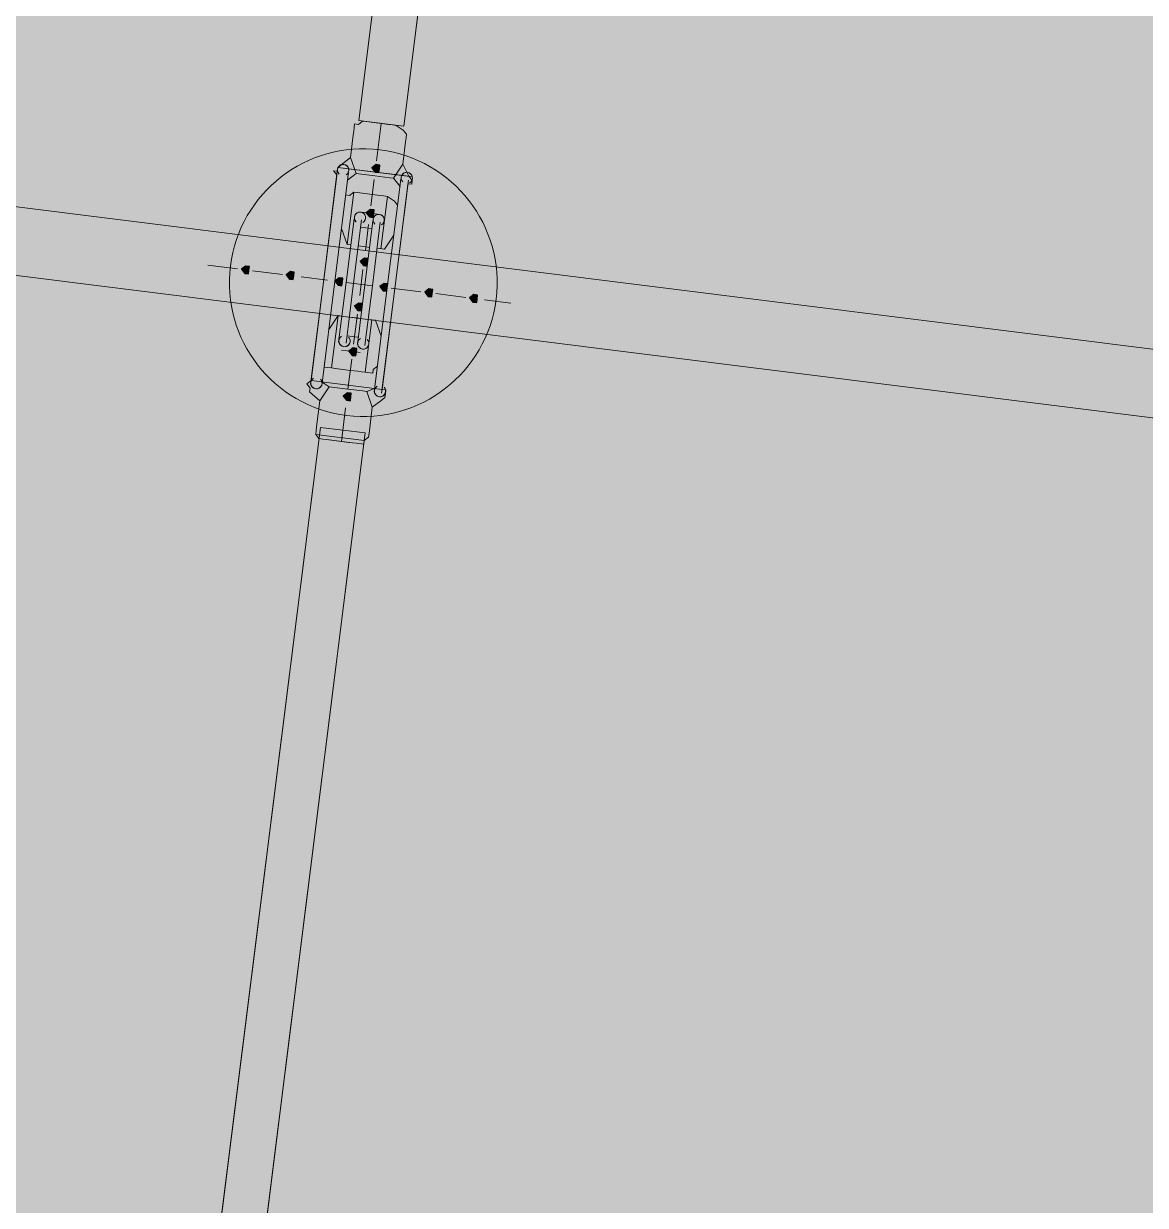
# Model space of a CAD drawing. Header units: metres. Extents: x -4 to 509425, y 7549 to 4732445.
# Drawn here: x 475979.414 to 475981.932, y 4719760.99 to 4719763.644 of the extents above; entities that cross this region are included whole.
import ezdxf

# ---------------------------------------------------------------- set-up
doc = ezdxf.new("R2010")
doc.units = ezdxf.units.M
doc.header["$LTSCALE"] = 0.01
doc.header["$MEASUREMENT"] = 0
doc.layers.get('0').update_dxf_attribs({"lineweight": 0})
doc.layers.add('_SUBESTACIÓN', color=1, linetype='Continuous')
doc.layers.add('SUBESTACION LA VID', color=253, linetype='Continuous')

# ---------------------------------------------------------------- blocks, each defined once
blk = doc.blocks.new('A$Cfff6051d')
at = {"layer": 'SUBESTACION LA VID', "transparency": 33554687}
h = blk.add_hatch(color=256, dxfattribs=at)
h.dxf.hatch_style = 2
h.paths.add_polyline_path([(475980.2128, 4719763.3177), (475980.2138, 4719763.3261), (475980.2054, 4719763.3272), (475980.196, 4719763.3198), (475980.2033, 4719763.3104), (475980.2117, 4719763.3093)])
h = blk.add_hatch(color=256, dxfattribs=at)
h.dxf.hatch_style = 2
h.paths.add_polyline_path([(475980.2001, 4719763.2169), (475980.2012, 4719763.2253), (475980.1928, 4719763.2264), (475980.1833, 4719763.219), (475980.1907, 4719763.2095), (475980.1991, 4719763.2085)])
h = blk.add_hatch(color=256, dxfattribs=at)
h.dxf.hatch_style = 2
h.paths.add_polyline_path([(475979.9197, 4719763.0899), (475979.9208, 4719763.0983), (475979.9124, 4719763.0994), (475979.9029, 4719763.092), (475979.9103, 4719763.0826), (475979.9187, 4719763.0815)])
h = blk.add_hatch(color=256, dxfattribs=at)
h.dxf.hatch_style = 2
h.paths.add_polyline_path([(475980.1864, 4719763.1077), (475980.1875, 4719763.1161), (475980.1791, 4719763.1171), (475980.1696, 4719763.1098), (475980.177, 4719763.1003), (475980.1854, 4719763.0993)])
h = blk.add_hatch(color=256, dxfattribs=at)
h.dxf.hatch_style = 2
h.paths.add_polyline_path([(475980.0205, 4719763.0773), (475980.0216, 4719763.0857), (475980.0132, 4719763.0868), (475980.0037, 4719763.0794), (475980.0111, 4719763.07), (475980.0195, 4719763.0689)])
h = blk.add_hatch(color=256, dxfattribs=at)
h.dxf.hatch_style = 2
h.paths.add_polyline_path([(475980.1297, 4719763.0636), (475980.1308, 4719763.072), (475980.1224, 4719763.0731), (475980.1129, 4719763.0657), (475980.1203, 4719763.0563), (475980.1287, 4719763.0552)])
h = blk.add_hatch(color=256, dxfattribs=at)
h.dxf.hatch_style = 2
h.paths.add_polyline_path([(475980.2305, 4719763.051), (475980.2316, 4719763.0594), (475980.2232, 4719763.0604), (475980.2137, 4719763.0531), (475980.2211, 4719763.0436), (475980.2295, 4719763.0426)])
h = blk.add_hatch(color=256, dxfattribs=at)
h.dxf.hatch_style = 2
h.paths.add_polyline_path([(475980.3313, 4719763.0383), (475980.3324, 4719763.0467), (475980.324, 4719763.0478), (475980.3145, 4719763.0404), (475980.3219, 4719763.031), (475980.3303, 4719763.0299)])
h = blk.add_hatch(color=256, dxfattribs=at)
h.dxf.hatch_style = 2
h.paths.add_polyline_path([(475980.4321, 4719763.0257), (475980.4332, 4719763.0341), (475980.4248, 4719763.0352), (475980.4153, 4719763.0278), (475980.4227, 4719763.0184), (475980.4311, 4719763.0173)])
h = blk.add_hatch(color=256, dxfattribs=at)
h.dxf.hatch_style = 2
h.paths.add_polyline_path([(475980.1738, 4719763.0069), (475980.1749, 4719763.0153), (475980.1665, 4719763.0163), (475980.157, 4719763.009), (475980.1644, 4719762.9995), (475980.1728, 4719762.9985)])
h = blk.add_hatch(color=256, dxfattribs=at)
h.dxf.hatch_style = 2
h.paths.add_polyline_path([(475980.1612, 4719762.9061), (475980.1622, 4719762.9145), (475980.1538, 4719762.9155), (475980.1444, 4719762.9082), (475980.1517, 4719762.8987), (475980.1601, 4719762.8977)])
h = blk.add_hatch(color=256, dxfattribs=at)
h.dxf.hatch_style = 2
h.paths.add_polyline_path([(475980.1485, 4719762.8053), (475980.1496, 4719762.8137), (475980.1412, 4719762.8147), (475980.1317, 4719762.8074), (475980.1391, 4719762.7979), (475980.1475, 4719762.7969)])
at = {"layer": 'SUBESTACION LA VID', "lineweight": 15}
for p, q in [((475980.9038, 4719769.3061), (475980.1666, 4719763.4259)), ((475981.0046, 4719769.2935), (475980.2674, 4719763.4132)), ((476072.2069, 4719751.5967), (475976.9555, 4719763.5384)), ((475980.217, 4719763.4196), (475980.2065, 4719763.3356)), ((476072.1879, 4719751.4455), (475976.9365, 4719763.3871)), ((475980.0877, 4719763.0689), (475980.1183, 4719763.3125)), ((475980.1435, 4719763.3093), (475980.1129, 4719763.0657)), ((475980.1414, 4719763.2925), (475980.1603, 4719763.3072)), ((475980.1603, 4719763.3072), (475980.2023, 4719763.302)), ((475980.2012, 4719763.2936), (475980.1938, 4719763.2348)), ((475980.2359, 4719763.2977), (475980.2023, 4719763.302)), ((475980.2611, 4719763.2946), (475980.2305, 4719763.051)), ((475980.259, 4719763.2778), (475980.2443, 4719763.2967)), ((475980.2473, 4719763.0489), (475980.2779, 4719763.2925)), ((475980.1403, 4719763.1476), (475980.155, 4719763.2652)), ((475980.2159, 4719763.1381), (475980.2306, 4719763.2557)), ((475980.1381, 4719763.0626), (475980.156, 4719763.2054)), ((475980.1917, 4719763.2179), (475980.1665, 4719763.2211)), ((475980.1917, 4719763.2179), (475980.2085, 4719763.2158)), ((475980.1728, 4719763.2033), (475980.1549, 4719763.0605)), ((475980.1875, 4719763.1843), (475980.1707, 4719763.1865)), ((475980.198, 4719763.2001), (475980.1801, 4719763.0573)), ((475980.1886, 4719763.1927), (475980.1812, 4719763.1339)), ((475980.1875, 4719763.1843), (475980.1959, 4719763.1833)), ((475980.1969, 4719763.0552), (475980.2148, 4719763.198)), ((475980.1655, 4719763.1445), (475980.1823, 4719763.1423)), ((475980.1907, 4719763.1413), (475980.1823, 4719763.1423)), ((475979.8945, 4719763.0931), (475979.8273, 4719763.1015)), ((475979.9953, 4719763.0805), (475979.9281, 4719763.0889)), ((475980.0961, 4719763.0678), (475980.0373, 4719763.0752)), ((475980.1759, 4719763.0919), (475980.1686, 4719763.0331)), ((475980.0877, 4719763.0689), (475980.0582, 4719762.8337)), ((475980.0834, 4719762.8305), (475980.1129, 4719763.0657)), ((475980.1381, 4719763.0626), (475980.1213, 4719762.9282)), ((475980.1969, 4719763.0552), (475980.1381, 4719763.0626)), ((475980.1381, 4719762.926), (475980.1549, 4719763.0605)), ((475980.1633, 4719762.9229), (475980.1801, 4719763.0573)), ((475980.1969, 4719763.0552), (475980.1801, 4719762.9208)), ((475980.201, 4719762.8158), (475980.2305, 4719763.051)), ((475980.2473, 4719763.0489), (475980.2178, 4719762.8137)), ((475980.3061, 4719763.0415), (475980.2389, 4719763.0499)), ((475980.4069, 4719763.0289), (475980.3397, 4719763.0373)), ((475980.5077, 4719763.0162), (475980.4489, 4719763.0236)), ((475980.1202, 4719762.988), (475980.1055, 4719762.8704)), ((475980.1454, 4719762.9848), (475980.1622, 4719762.9827)), ((475980.1633, 4719762.9911), (475980.1549, 4719762.9239)), ((475980.1706, 4719762.9817), (475980.1622, 4719762.9827)), ((475980.1958, 4719762.9785), (475980.1811, 4719762.8609)), ((475980.157, 4719762.9407), (475980.1402, 4719762.9428)), ((475980.157, 4719762.9407), (475980.1654, 4719762.9397)), ((475980.1528, 4719762.9071), (475980.1276, 4719762.9103)), ((475980.1507, 4719762.8903), (475980.1422, 4719762.8231)), ((475980.1528, 4719762.9071), (475980.1696, 4719762.905)), ((475980.0845, 4719762.8389), (475980.1002, 4719762.8284)), ((475980.1002, 4719762.8284), (475980.1422, 4719762.8231)), ((475980.1758, 4719762.8189), (475980.1422, 4719762.8231)), ((475980.2021, 4719762.8242), (475980.1842, 4719762.8179)), ((475980.137, 4719762.7811), (475980.1275, 4719762.7055)), ((475980.0802, 4719762.7371), (475979.4642, 4719757.8229)), ((475980.1811, 4719762.7244), (475979.565, 4719757.8102))]:
    blk.add_line(p, q, dxfattribs=at)
at = {"layer": 'SUBESTACION LA VID', "lineweight": 0}
blk.add_line((475980.0802, 4719762.7371), (475980.1811, 4719762.7244), dxfattribs=at)
at = {"layer": 'SUBESTACION LA VID', "lineweight": 15}
for points in [[(475980.9038, 4719769.3061), (475981.0046, 4719769.2935), (475980.2674, 4719763.4132), (475980.1666, 4719763.4259), (475980.9038, 4719769.3061)], [(476072.1879, 4719751.4455), (476072.2069, 4719751.5967), (475976.9555, 4719763.5384), (475976.9365, 4719763.3871), (476072.1879, 4719751.4455)], [(475980.0792, 4719762.7969), (475980.0718, 4719762.7381), (475980.0708, 4719762.7297), (475980.0697, 4719762.7213), (475980.0771, 4719762.7119), (475980.0855, 4719762.7108), (475980.0939, 4719762.7097), (475980.1107, 4719762.7076), (475980.1443, 4719762.7034), (475980.1527, 4719762.7024), (475980.1611, 4719762.7013), (475980.1779, 4719762.6992), (475980.1789, 4719762.7076), (475980.1884, 4719762.715), (475980.1895, 4719762.7234), (475980.1968, 4719762.7822), (475980.2157, 4719762.7969), (475980.2252, 4719762.8042), (475980.2262, 4719762.8126), (475980.2273, 4719762.821), (475980.2189, 4719762.8221), (475980.2758, 4719763.2757), (475980.2768, 4719763.2841), (475980.2852, 4719763.283), (475980.2863, 4719763.2914), (475980.2789, 4719763.3009), (475980.2653, 4719763.3282), (475980.2716, 4719763.3786), (475980.2727, 4719763.387), (475980.2737, 4719763.3954), (475980.2664, 4719763.4048), (475980.2506, 4719763.4153), (475980.2422, 4719763.4164), (475980.2338, 4719763.4175), (475980.217, 4719763.4196), (475980.2002, 4719763.4217), (475980.1834, 4719763.4238), (475980.175, 4719763.4248), (475980.1656, 4719763.4175), (475980.1572, 4719763.4185), (475980.1561, 4719763.4101), (475980.155, 4719763.4017), (475980.154, 4719763.3933), (475980.1477, 4719763.3429), (475980.1193, 4719763.3209), (475980.1183, 4719763.3125), (475980.1099, 4719763.3135), (475980.1172, 4719763.3041), (475980.1162, 4719763.2957), (475980.0593, 4719762.8421), (475980.0498, 4719762.8347), (475980.0572, 4719762.8253), (475980.0561, 4719762.8169), (475980.0792, 4719762.7969)], [(475980.217, 4719763.4196), (475980.2002, 4719763.4217), (475980.1834, 4719763.4238), (475980.175, 4719763.4248), (475980.1656, 4719763.4175), (475980.1572, 4719763.4185), (475980.1561, 4719763.4101), (475980.155, 4719763.4017), (475980.154, 4719763.3933), (475980.1477, 4719763.3429)], [(475980.217, 4719763.4196), (475980.2338, 4719763.4175), (475980.2422, 4719763.4164), (475980.2506, 4719763.4153), (475980.2664, 4719763.4048), (475980.2737, 4719763.3954), (475980.2727, 4719763.387), (475980.2716, 4719763.3786), (475980.2653, 4719763.3282)], [(475980.1193, 4719763.3209), (475980.1477, 4719763.3429), (475980.1603, 4719763.3072)], [(475980.2789, 4719763.3009), (475980.2653, 4719763.3282), (475980.2443, 4719763.2967), (475980.2359, 4719763.2977)], [(475980.197, 4719763.26), (475980.1802, 4719763.2621), (475980.1634, 4719763.2642), (475980.155, 4719763.2652), (475980.1455, 4719763.2579), (475980.1371, 4719763.2589), (475980.1361, 4719763.2505), (475980.135, 4719763.2421)], [(475980.197, 4719763.26), (475980.2138, 4719763.2578), (475980.2222, 4719763.2568), (475980.2306, 4719763.2557), (475980.2463, 4719763.2452), (475980.2537, 4719763.2358), (475980.2526, 4719763.2274)], [(475980.1487, 4719763.1466), (475980.1403, 4719763.1476), (475980.1277, 4719763.1833)], [(475980.2075, 4719763.1392), (475980.2243, 4719763.1371), (475980.2453, 4719763.1686)], [(475980.1286, 4719762.987), (475980.1202, 4719762.988), (475980.0992, 4719762.9565)], [(475980.1874, 4719762.9796), (475980.2042, 4719762.9775), (475980.2168, 4719762.9418)], [(475980.1475, 4719762.8651), (475980.1307, 4719762.8672), (475980.1139, 4719762.8693), (475980.1055, 4719762.8704), (475980.0971, 4719762.8715), (475980.0887, 4719762.8725), (475980.0898, 4719762.8809), (475980.0908, 4719762.8893), (475980.0919, 4719762.8977)], [(475980.1475, 4719762.8651), (475980.1643, 4719762.863), (475980.1727, 4719762.862), (475980.1811, 4719762.8609), (475980.1979, 4719762.8588), (475980.199, 4719762.8672), (475980.2084, 4719762.8746), (475980.2095, 4719762.883)], [(475980.0561, 4719762.8169), (475980.0792, 4719762.7969), (475980.1002, 4719762.8284)], [(475980.2157, 4719762.7969), (475980.1968, 4719762.7822), (475980.1842, 4719762.8179), (475980.1758, 4719762.8189)], [(475980.1275, 4719762.7055), (475980.1107, 4719762.7076), (475980.0939, 4719762.7097), (475980.0855, 4719762.7108), (475980.0771, 4719762.7119), (475980.0697, 4719762.7213), (475980.0708, 4719762.7297), (475980.0718, 4719762.7381), (475980.0792, 4719762.7969)], [(475980.1275, 4719762.7055), (475980.1443, 4719762.7034), (475980.1527, 4719762.7024), (475980.1611, 4719762.7013), (475980.1779, 4719762.6992), (475980.1789, 4719762.7076), (475980.1884, 4719762.715), (475980.1895, 4719762.7234), (475980.1968, 4719762.7822)], [(475980.0802, 4719762.7371), (475980.1811, 4719762.7244), (475979.565, 4719757.8102), (475979.4642, 4719757.8229), (475980.0802, 4719762.7371)]]:
    blk.add_lwpolyline(points, dxfattribs=at)
at = {"layer": 'SUBESTACION LA VID', "lineweight": 0}
for points in [[(475980.217, 4719763.4196), (475980.1834, 4719763.4238), (475980.2338, 4719763.4175)], [(475980.1193, 4719763.3209), (475980.2789, 4719763.3009), (475980.1193, 4719763.3209), (475980.2873, 4719763.2998)], [(475980.0593, 4719762.8421), (475980.2189, 4719762.8221), (475980.0593, 4719762.8421), (475980.2189, 4719762.8221)], [(475980.1789, 4719762.7076), (475980.0697, 4719762.7213), (475980.1789, 4719762.7076), (475980.0697, 4719762.7213)], [(475980.1107, 4719762.7076), (475980.1527, 4719762.7024), (475980.0939, 4719762.7097)]]:
    blk.add_lwpolyline(points, dxfattribs=at)
at = {"layer": 'SUBESTACION LA VID'}
for points in [[(475980.2128, 4719763.3177), (475980.2138, 4719763.3261), (475980.2054, 4719763.3272), (475980.196, 4719763.3198), (475980.2033, 4719763.3104), (475980.2117, 4719763.3093)], [(475980.2001, 4719763.2169), (475980.2012, 4719763.2253), (475980.1928, 4719763.2264), (475980.1833, 4719763.219), (475980.1907, 4719763.2095), (475980.1991, 4719763.2085)], [(475979.9197, 4719763.0899), (475979.9208, 4719763.0983), (475979.9124, 4719763.0994), (475979.9029, 4719763.092), (475979.9103, 4719763.0826), (475979.9187, 4719763.0815)], [(475980.1864, 4719763.1077), (475980.1875, 4719763.1161), (475980.1791, 4719763.1171), (475980.1696, 4719763.1098), (475980.177, 4719763.1003), (475980.1854, 4719763.0993)], [(475980.0205, 4719763.0773), (475980.0216, 4719763.0857), (475980.0132, 4719763.0868), (475980.0037, 4719763.0794), (475980.0111, 4719763.07), (475980.0195, 4719763.0689)], [(475980.1297, 4719763.0636), (475980.1308, 4719763.072), (475980.1224, 4719763.0731), (475980.1129, 4719763.0657), (475980.1203, 4719763.0563), (475980.1287, 4719763.0552)], [(475980.2305, 4719763.051), (475980.2316, 4719763.0594), (475980.2232, 4719763.0604), (475980.2137, 4719763.0531), (475980.2211, 4719763.0436), (475980.2295, 4719763.0426)], [(475980.3313, 4719763.0383), (475980.3324, 4719763.0467), (475980.324, 4719763.0478), (475980.3145, 4719763.0404), (475980.3219, 4719763.031), (475980.3303, 4719763.0299)], [(475980.4321, 4719763.0257), (475980.4332, 4719763.0341), (475980.4248, 4719763.0352), (475980.4153, 4719763.0278), (475980.4227, 4719763.0184), (475980.4311, 4719763.0173)], [(475980.1738, 4719763.0069), (475980.1749, 4719763.0153), (475980.1665, 4719763.0163), (475980.157, 4719763.009), (475980.1644, 4719762.9995), (475980.1728, 4719762.9985)], [(475980.1612, 4719762.9061), (475980.1622, 4719762.9145), (475980.1538, 4719762.9155), (475980.1444, 4719762.9082), (475980.1517, 4719762.8987), (475980.1601, 4719762.8977)], [(475980.1485, 4719762.8053), (475980.1496, 4719762.8137), (475980.1412, 4719762.8147), (475980.1317, 4719762.8074), (475980.1391, 4719762.7979), (475980.1475, 4719762.7969)]]:
    blk.add_lwpolyline(points, close=True, dxfattribs=at)
at = {"layer": 'SUBESTACION LA VID', "lineweight": 0}
for points in [[(475980.2128, 4719763.3177), (475980.2138, 4719763.3261), (475980.2054, 4719763.3272), (475980.196, 4719763.3198), (475980.2033, 4719763.3104), (475980.2117, 4719763.3093)], [(475980.2001, 4719763.2169), (475980.2012, 4719763.2253), (475980.1928, 4719763.2264), (475980.1833, 4719763.219), (475980.1907, 4719763.2095), (475980.1991, 4719763.2085)], [(475979.9197, 4719763.0899), (475979.9208, 4719763.0983), (475979.9124, 4719763.0994), (475979.9029, 4719763.092), (475979.9103, 4719763.0826), (475979.9187, 4719763.0815)], [(475980.1864, 4719763.1077), (475980.1875, 4719763.1161), (475980.1791, 4719763.1171), (475980.1696, 4719763.1098), (475980.177, 4719763.1003), (475980.1854, 4719763.0993)], [(475980.0205, 4719763.0773), (475980.0216, 4719763.0857), (475980.0132, 4719763.0868), (475980.0037, 4719763.0794), (475980.0111, 4719763.07), (475980.0195, 4719763.0689)], [(475980.1297, 4719763.0636), (475980.1308, 4719763.072), (475980.1224, 4719763.0731), (475980.1129, 4719763.0657), (475980.1203, 4719763.0563), (475980.1287, 4719763.0552)], [(475980.2305, 4719763.051), (475980.2316, 4719763.0594), (475980.2232, 4719763.0604), (475980.2137, 4719763.0531), (475980.2211, 4719763.0436), (475980.2295, 4719763.0426)], [(475980.3313, 4719763.0383), (475980.3324, 4719763.0467), (475980.324, 4719763.0478), (475980.3145, 4719763.0404), (475980.3219, 4719763.031), (475980.3303, 4719763.0299)], [(475980.4321, 4719763.0257), (475980.4332, 4719763.0341), (475980.4248, 4719763.0352), (475980.4153, 4719763.0278), (475980.4227, 4719763.0184), (475980.4311, 4719763.0173)], [(475980.1738, 4719763.0069), (475980.1749, 4719763.0153), (475980.1665, 4719763.0163), (475980.157, 4719763.009), (475980.1644, 4719762.9995), (475980.1728, 4719762.9985)], [(475980.1612, 4719762.9061), (475980.1622, 4719762.9145), (475980.1538, 4719762.9155), (475980.1444, 4719762.9082), (475980.1517, 4719762.8987), (475980.1601, 4719762.8977)], [(475980.1485, 4719762.8053), (475980.1496, 4719762.8137), (475980.1412, 4719762.8147), (475980.1317, 4719762.8074), (475980.1391, 4719762.7979), (475980.1475, 4719762.7969)]]:
    blk.add_lwpolyline(points, close=True, dxfattribs=at)
at = {"layer": 'SUBESTACION LA VID'}
for points in [[(475976.8769, 4719766.927), (475976.8769, 4719766.927), (475976.8959, 4719767.0782), (475976.8959, 4719767.0782), (475976.8959, 4719767.0782), (476072.6239, 4719754.9233), (476072.6239, 4719754.9233), (476072.6239, 4719754.9233), (475976.8769, 4719766.927), (475976.8769, 4719766.927)], [(475976.8959, 4719767.0782), (475976.8959, 4719767.0782), (476072.6239, 4719754.9233), (476072.6239, 4719754.9233), (476072.6239, 4719754.9233), (476072.6429, 4719755.0745), (476072.6429, 4719755.0745), (476072.6429, 4719755.0745), (475976.8959, 4719767.0782), (475976.8959, 4719767.0782)]]:
    blk.add_open_spline(points, degree=3, knots=[0, 0, 0, 0, 1, 1, 1, 2, 2, 2, 3, 3, 3, 3], dxfattribs=at)
at = {"layer": 'SUBESTACION LA VID', "lineweight": 0}
for points in [[(475976.8769, 4719766.927), (475976.8769, 4719766.927), (475976.8959, 4719767.0782), (475976.8959, 4719767.0782), (475976.8959, 4719767.0782), (476072.6239, 4719754.9233), (476072.6239, 4719754.9233), (476072.6239, 4719754.9233), (475976.8769, 4719766.927), (475976.8769, 4719766.927)], [(475976.8959, 4719767.0782), (475976.8959, 4719767.0782), (476072.6239, 4719754.9233), (476072.6239, 4719754.9233), (476072.6239, 4719754.9233), (476072.6429, 4719755.0745), (476072.6429, 4719755.0745), (476072.6429, 4719755.0745), (475976.8959, 4719767.0782), (475976.8959, 4719767.0782)]]:
    blk.add_open_spline(points, degree=3, knots=[0, 0, 0, 0, 1, 1, 1, 2, 2, 2, 3, 3, 3, 3], dxfattribs=at)
at = {"layer": 'SUBESTACION LA VID', "lineweight": 15}
for points, knots in [([(475979.8782, 4719763.0994), (475979.8576, 4719762.9347), (475979.9744, 4719762.7845), (475980.1391, 4719762.7638), (475980.3038, 4719762.7432), (475980.454, 4719762.8599), (475980.4747, 4719763.0246), (475980.4953, 4719763.1893), (475980.3785, 4719763.3396), (475980.2138, 4719763.3602), (475980.0491, 4719763.3809), (475979.8989, 4719763.2641), (475979.8782, 4719763.0994)], [0, 0, 0, 0, 1, 1, 1, 2, 2, 2, 3, 3, 3, 4, 4, 4, 4]), ([(475980.133, 4719763.3277), (475980.1276, 4719763.3284), (475980.1223, 4719763.3255), (475980.12, 4719763.3206), (475980.1176, 4719763.3157), (475980.1186, 4719763.3099), (475980.1225, 4719763.306)], [0, 0, 0, 0, 1, 1, 1, 2, 2, 2, 2]), ([(475980.144, 4719763.3135), (475980.1449, 4719763.3205), (475980.1399, 4719763.3268), (475980.133, 4719763.3277), (475980.126, 4719763.3286), (475980.1197, 4719763.3236), (475980.1188, 4719763.3167)], [0, 0, 0, 0, 1, 1, 1, 2, 2, 2, 2]), ([(475980.1378, 4719763.3041), (475980.1425, 4719763.3069), (475980.1449, 4719763.3123), (475980.1438, 4719763.3176), (475980.1427, 4719763.323), (475980.1384, 4719763.327), (475980.133, 4719763.3277)], [0, 0, 0, 0, 1, 1, 1, 2, 2, 2, 2]), ([(475980.2758, 4719763.3098), (475980.2704, 4719763.3105), (475980.2651, 4719763.3076), (475980.2628, 4719763.3027), (475980.2604, 4719763.2978), (475980.2614, 4719763.292), (475980.2653, 4719763.2881)], [0, 0, 0, 0, 1, 1, 1, 2, 2, 2, 2]), ([(475980.2868, 4719763.2956), (475980.2877, 4719763.3026), (475980.2827, 4719763.3089), (475980.2758, 4719763.3098), (475980.2688, 4719763.3107), (475980.2625, 4719763.3057), (475980.2616, 4719763.2988)], [0, 0, 0, 0, 1, 1, 1, 2, 2, 2, 2]), ([(475980.2806, 4719763.2862), (475980.2853, 4719763.289), (475980.2877, 4719763.2944), (475980.2866, 4719763.2997), (475980.2855, 4719763.3051), (475980.2812, 4719763.3091), (475980.2758, 4719763.3098)], [0, 0, 0, 0, 1, 1, 1, 2, 2, 2, 2]), ([(475980.1707, 4719763.2206), (475980.1653, 4719763.2213), (475980.1601, 4719763.2184), (475980.1577, 4719763.2135), (475980.1553, 4719763.2086), (475980.1564, 4719763.2027), (475980.1603, 4719763.1989)], [0, 0, 0, 0, 1, 1, 1, 2, 2, 2, 2]), ([(475980.1707, 4719763.2206), (475980.1653, 4719763.2213), (475980.1601, 4719763.2184), (475980.1577, 4719763.2135), (475980.1553, 4719763.2086), (475980.1564, 4719763.2027), (475980.1602, 4719763.1989)], [0, 0, 0, 0, 1, 1, 1, 2, 2, 2, 2]), ([(475980.1818, 4719763.2064), (475980.1826, 4719763.2134), (475980.1777, 4719763.2197), (475980.1707, 4719763.2206), (475980.1638, 4719763.2215), (475980.1574, 4719763.2165), (475980.1566, 4719763.2096)], [0, 0, 0, 0, 1, 1, 1, 2, 2, 2, 2]), ([(475980.1755, 4719763.197), (475980.1802, 4719763.1997), (475980.1827, 4719763.2052), (475980.1816, 4719763.2105), (475980.1805, 4719763.2159), (475980.1761, 4719763.2199), (475980.1707, 4719763.2206)], [0, 0, 0, 0, 1, 1, 1, 2, 2, 2, 2]), ([(475980.2127, 4719763.2153), (475980.2073, 4719763.216), (475980.2021, 4719763.2131), (475980.1997, 4719763.2082), (475980.1973, 4719763.2033), (475980.1984, 4719763.1975), (475980.2023, 4719763.1937)], [0, 0, 0, 0, 1, 1, 1, 2, 2, 2, 2]), ([(475980.2238, 4719763.2011), (475980.2246, 4719763.2081), (475980.2197, 4719763.2144), (475980.2127, 4719763.2153), (475980.2058, 4719763.2162), (475980.1994, 4719763.2113), (475980.1986, 4719763.2043)], [0, 0, 0, 0, 1, 1, 1, 2, 2, 2, 2]), ([(475980.2175, 4719763.1917), (475980.2222, 4719763.1945), (475980.2247, 4719763.1999), (475980.2236, 4719763.2053), (475980.2225, 4719763.2106), (475980.2181, 4719763.2146), (475980.2127, 4719763.2153)], [0, 0, 0, 0, 1, 1, 1, 2, 2, 2, 2]), ([(475980.2175, 4719763.1917), (475980.2222, 4719763.1945), (475980.2247, 4719763.1999), (475980.2236, 4719763.2053), (475980.2225, 4719763.2106), (475980.2181, 4719763.2146), (475980.2127, 4719763.2153)], [0, 0, 0, 0, 1, 1, 1, 2, 2, 2, 2]), ([(475980.128, 4719762.9417), (475980.1233, 4719762.939), (475980.1209, 4719762.9336), (475980.122, 4719762.9282), (475980.123, 4719762.9229), (475980.1274, 4719762.9188), (475980.1328, 4719762.9182)], [0, 0, 0, 0, 1, 1, 1, 2, 2, 2, 2]), ([(475980.128, 4719762.9417), (475980.1233, 4719762.939), (475980.1209, 4719762.9336), (475980.122, 4719762.9282), (475980.123, 4719762.9229), (475980.1274, 4719762.9189), (475980.1328, 4719762.9182)], [0, 0, 0, 0, 1, 1, 1, 2, 2, 2, 2]), ([(475980.1328, 4719762.9182), (475980.1382, 4719762.9175), (475980.1435, 4719762.9203), (475980.1458, 4719762.9252), (475980.1482, 4719762.9301), (475980.1472, 4719762.936), (475980.1433, 4719762.9398)], [0, 0, 0, 0, 1, 1, 1, 2, 2, 2, 2]), ([(475980.1218, 4719762.9324), (475980.1209, 4719762.9254), (475980.1259, 4719762.919), (475980.1328, 4719762.9182), (475980.1398, 4719762.9173), (475980.1461, 4719762.9222), (475980.147, 4719762.9292)], [0, 0, 0, 0, 1, 1, 1, 2, 2, 2, 2]), ([(475980.17, 4719762.9365), (475980.1653, 4719762.9337), (475980.1629, 4719762.9283), (475980.164, 4719762.923), (475980.165, 4719762.9176), (475980.1694, 4719762.9136), (475980.1748, 4719762.9129)], [0, 0, 0, 0, 1, 1, 1, 2, 2, 2, 2]), ([(475980.1638, 4719762.9271), (475980.1629, 4719762.9201), (475980.1679, 4719762.9138), (475980.1748, 4719762.9129), (475980.1818, 4719762.912), (475980.1881, 4719762.917), (475980.189, 4719762.9239)], [0, 0, 0, 0, 1, 1, 1, 2, 2, 2, 2]), ([(475980.1748, 4719762.9129), (475980.1802, 4719762.9122), (475980.1855, 4719762.9151), (475980.1878, 4719762.92), (475980.1902, 4719762.9249), (475980.1892, 4719762.9307), (475980.1853, 4719762.9346)], [0, 0, 0, 0, 1, 1, 1, 2, 2, 2, 2]), ([(475980.1748, 4719762.9129), (475980.1802, 4719762.9122), (475980.1855, 4719762.9151), (475980.1878, 4719762.92), (475980.1902, 4719762.9249), (475980.1892, 4719762.9307), (475980.1853, 4719762.9346)], [0, 0, 0, 0, 1, 1, 1, 2, 2, 2, 2]), ([(475980.065, 4719762.8473), (475980.0603, 4719762.8445), (475980.0578, 4719762.8391), (475980.0589, 4719762.8337), (475980.06, 4719762.8284), (475980.0644, 4719762.8244), (475980.0698, 4719762.8237)], [0, 0, 0, 0, 1, 1, 1, 2, 2, 2, 2]), ([(475980.0588, 4719762.8379), (475980.0579, 4719762.8309), (475980.0628, 4719762.8246), (475980.0698, 4719762.8237), (475980.0767, 4719762.8228), (475980.0831, 4719762.8277), (475980.084, 4719762.8347)], [0, 0, 0, 0, 1, 1, 1, 2, 2, 2, 2]), ([(475980.0698, 4719762.8237), (475980.0752, 4719762.823), (475980.0804, 4719762.8259), (475980.0828, 4719762.8308), (475980.0852, 4719762.8357), (475980.0841, 4719762.8415), (475980.0803, 4719762.8453)], [0, 0, 0, 0, 1, 1, 1, 2, 2, 2, 2]), ([(475980.2078, 4719762.8294), (475980.2031, 4719762.8266), (475980.2006, 4719762.8212), (475980.2017, 4719762.8158), (475980.2028, 4719762.8105), (475980.2072, 4719762.8065), (475980.2126, 4719762.8058)], [0, 0, 0, 0, 1, 1, 1, 2, 2, 2, 2]), ([(475980.2016, 4719762.82), (475980.2007, 4719762.813), (475980.2056, 4719762.8067), (475980.2126, 4719762.8058), (475980.2195, 4719762.8049), (475980.2259, 4719762.8098), (475980.2268, 4719762.8168)], [0, 0, 0, 0, 1, 1, 1, 2, 2, 2, 2]), ([(475980.2126, 4719762.8058), (475980.218, 4719762.8051), (475980.2232, 4719762.808), (475980.2256, 4719762.8129), (475980.228, 4719762.8178), (475980.2269, 4719762.8236), (475980.2231, 4719762.8274)], [0, 0, 0, 0, 1, 1, 1, 2, 2, 2, 2])]:
    blk.add_open_spline(points, degree=3, knots=knots, dxfattribs=at)

msp = doc.modelspace()

# ---------------------------------------------------------------- hatches: boundary and pattern name
at = {"layer": '_SUBESTACIÓN', "transparency": 33554559}
h = msp.add_hatch(color=1, dxfattribs=at)
h.dxf.hatch_style = 1
h.paths.add_polyline_path([(475968.6399, 4719805.825), (476089.9386, 4719790.615), (476078.1686, 4719696.74), (475956.8686, 4719711.9502)])

# ---------------------------------------------------------------- block references
at = {"linetype": 'Continuous'}
msp.add_blockref('A$Cfff6051d', (0, 0), dxfattribs=at)

doc.saveas('drawing.dxf')
